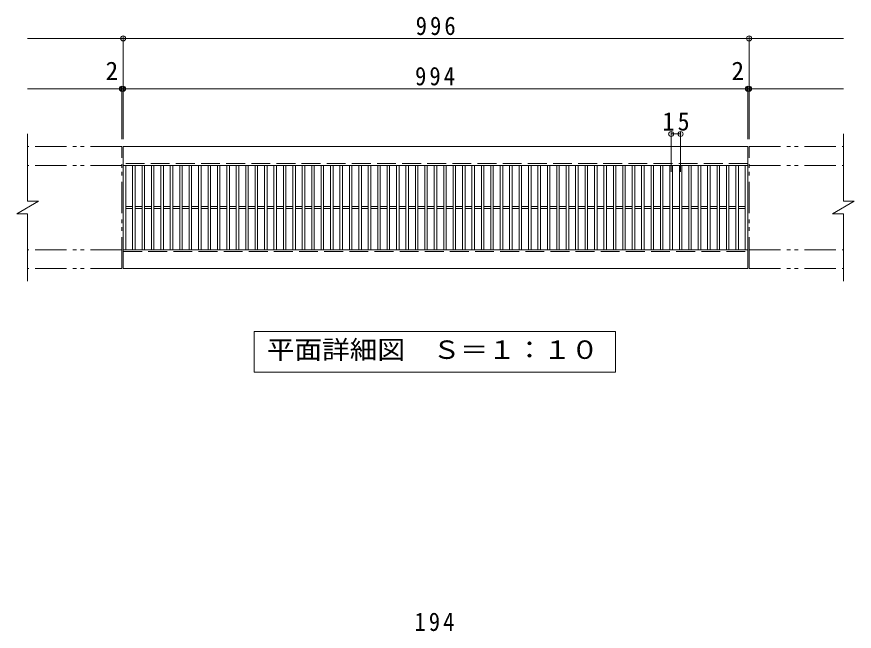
# Model space of a CAD drawing. Units: millimetres, scale not verified, with parts at other scales. Extents: x -1691 to 1835, y -1362 to 1184.
# Drawn here: x -1691 to -358, y 206 to 1184 of the extents above; entities that cross this region are included whole.
import ezdxf
from ezdxf.enums import TextEntityAlignment as Align

# ---------------------------------------------------------------- set-up
doc = ezdxf.new("R2010")
doc.units = ezdxf.units.MM
doc.header["$LTSCALE"] = 10
doc.header["$PDMODE"] = 32
doc.header["$PDSIZE"] = 8
doc.linetypes.add('DASHED3', pattern=[4, 3, -1])
doc.linetypes.add('DOUBLE_CHAIN1', pattern=[8.8, 5, -1, 0.6, -0.6, 0.6, -1])
for name, color, linetype, lineweight in [('A-0', 7, 'Continuous', 9), ('C-1', 2, 'Continuous', 9), ('C-2', 3, 'Continuous', 9), ('C-4', 7, 'Continuous', 9), ('C-5', 7, 'Continuous', 9)]:
    doc.layers.add(name, color=color, linetype=linetype, lineweight=lineweight)
doc.styles.add('ＭＳ ゴシック', font='')
doc.styles.get('ＭＳ ゴシック').set_extended_font_data('MS Gothic')

msp = doc.modelspace()

# ---------------------------------------------------------------- linework, layer by layer
at = {"layer": 'C-1', "linetype": 'DOUBLE_CHAIN1'}
for p, q in [((-1523.34, 977.12), (-1673.34, 977.12)), ((-1523.34, 783.12), (-1523.34, 977.12)), ((-525.34, 977.12), (-375.34, 977.12)), ((-525.34, 783.12), (-525.34, 977.12)), ((-1523.34, 947.12), (-1673.34, 947.12)), ((-525.34, 947.12), (-375.34, 947.12)), ((-1523.34, 813.13), (-1673.34, 813.13)), ((-525.34, 813.13), (-375.34, 813.13)), ((-1523.34, 783.12), (-1673.34, 783.12)), ((-525.34, 783.12), (-375.34, 783.12))]:
    msp.add_line(p, q, dxfattribs=at)
at = {"layer": 'C-1'}
for p, q in [((-527.34, 977.12), (-1521.34, 977.12)), ((-1521.34, 947.12), (-1521.34, 977.12)), ((-527.34, 977.12), (-527.34, 947.12)), ((-527.34, 947.12), (-1521.34, 947.12)), ((-1690.66, 870.12), (-1656.02, 890.12)), ((-392.66, 870.12), (-358.02, 890.12)), ((-1521.34, 813.13), (-527.34, 813.13)), ((-1521.34, 783.12), (-1521.34, 813.13)), ((-527.34, 813.13), (-527.34, 783.12)), ((-1521.34, 783.12), (-527.34, 783.12))]:
    msp.add_line(p, q, dxfattribs=at)
at = {"layer": 'C-1', "linetype": 'DASHED3'}
for p, q in [((-527.34, 950.13), (-1521.34, 950.13)), ((-1521.34, 810.12), (-527.34, 810.12))]:
    msp.add_line(p, q, dxfattribs=at)
at = {"layer": 'C-1'}
for points in [[(-1673.34, 997.12), (-1673.34, 890.12), (-1656.02, 890.12)], [(-375.34, 997.12), (-375.34, 890.12), (-358.02, 890.12)], [(-1690.66, 870.12), (-1673.34, 870.12), (-1673.34, 763.12)], [(-392.66, 870.12), (-375.34, 870.12), (-375.34, 763.12)]]:
    msp.add_lwpolyline(points, dxfattribs=at)
at = {"layer": 'C-2'}
for p, q in [((-1521.34, 947.12), (-1521.34, 813.13)), ((-1517.34, 947.12), (-1517.34, 813.13)), ((-1506.34, 947.12), (-1506.34, 813.13)), ((-1502.34, 947.12), (-1502.34, 813.13)), ((-1491.34, 947.12), (-1491.34, 813.13)), ((-1487.34, 947.12), (-1487.34, 813.13)), ((-1476.34, 947.12), (-1476.34, 813.13)), ((-1472.34, 947.12), (-1472.34, 813.13)), ((-1461.34, 947.12), (-1461.34, 813.13)), ((-1457.34, 947.12), (-1457.34, 813.13)), ((-1446.34, 947.12), (-1446.34, 813.13)), ((-1442.34, 947.12), (-1442.34, 813.13)), ((-1431.34, 947.12), (-1431.34, 813.13)), ((-1427.34, 947.12), (-1427.34, 813.13)), ((-1416.34, 947.12), (-1416.34, 813.13)), ((-1412.34, 947.12), (-1412.34, 813.13)), ((-1401.34, 947.12), (-1401.34, 813.13)), ((-1397.34, 947.12), (-1397.34, 813.13)), ((-1386.34, 947.12), (-1386.34, 813.13)), ((-1382.34, 947.12), (-1382.34, 813.13)), ((-1371.34, 947.12), (-1371.34, 813.13)), ((-1367.34, 947.12), (-1367.34, 813.13)), ((-1356.34, 947.12), (-1356.34, 813.13)), ((-1352.34, 947.12), (-1352.34, 813.13)), ((-1341.34, 947.12), (-1341.34, 813.13)), ((-1337.34, 947.12), (-1337.34, 813.13)), ((-1326.34, 947.12), (-1326.34, 813.13)), ((-1322.34, 947.12), (-1322.34, 813.13)), ((-1311.34, 947.12), (-1311.34, 813.13)), ((-1307.34, 947.12), (-1307.34, 813.13)), ((-1296.34, 947.12), (-1296.34, 813.13)), ((-1292.34, 947.12), (-1292.34, 813.13)), ((-1281.34, 947.12), (-1281.34, 813.13)), ((-1277.34, 947.12), (-1277.34, 813.13)), ((-1266.34, 947.12), (-1266.34, 813.13)), ((-1262.34, 947.12), (-1262.34, 813.13)), ((-1251.34, 947.12), (-1251.34, 813.13)), ((-1247.34, 947.12), (-1247.34, 813.13)), ((-1236.34, 947.12), (-1236.34, 813.13)), ((-1232.34, 947.12), (-1232.34, 813.13)), ((-1221.34, 947.12), (-1221.34, 813.13)), ((-1217.34, 947.12), (-1217.34, 813.13)), ((-1206.34, 947.12), (-1206.34, 813.13)), ((-1202.34, 947.12), (-1202.34, 813.13)), ((-1191.34, 947.12), (-1191.34, 813.13)), ((-1187.34, 947.12), (-1187.34, 813.13)), ((-1176.34, 947.12), (-1176.34, 813.13)), ((-1172.34, 947.12), (-1172.34, 813.13)), ((-1161.34, 947.12), (-1161.34, 813.13)), ((-1157.34, 947.12), (-1157.34, 813.13)), ((-1146.34, 947.12), (-1146.34, 813.13)), ((-1142.34, 947.12), (-1142.34, 813.13)), ((-1131.34, 947.12), (-1131.34, 813.13)), ((-1127.34, 947.12), (-1127.34, 813.13)), ((-1116.34, 947.12), (-1116.34, 813.13)), ((-1112.34, 947.12), (-1112.34, 813.13)), ((-1101.34, 947.12), (-1101.34, 813.13)), ((-1097.34, 947.12), (-1097.34, 813.13)), ((-1086.34, 947.12), (-1086.34, 813.13)), ((-1082.34, 947.12), (-1082.34, 813.13)), ((-1071.34, 947.12), (-1071.34, 813.13)), ((-1067.34, 947.12), (-1067.34, 813.13)), ((-1056.34, 947.12), (-1056.34, 813.13)), ((-1052.34, 947.12), (-1052.34, 813.13)), ((-1041.34, 947.12), (-1041.34, 813.13)), ((-1037.34, 947.12), (-1037.34, 813.13)), ((-1026.34, 947.12), (-1026.34, 813.13)), ((-1022.34, 947.12), (-1022.34, 813.13)), ((-1011.34, 947.12), (-1011.34, 813.13)), ((-1007.34, 947.12), (-1007.34, 813.13)), ((-996.34, 947.12), (-996.34, 813.13)), ((-992.34, 947.12), (-992.34, 813.13)), ((-981.34, 947.12), (-981.34, 813.13)), ((-977.34, 947.12), (-977.34, 813.13)), ((-966.34, 947.12), (-966.34, 813.13)), ((-962.34, 947.12), (-962.34, 813.13)), ((-951.34, 947.12), (-951.34, 813.13)), ((-947.34, 947.12), (-947.34, 813.13)), ((-936.34, 947.12), (-936.34, 813.13)), ((-932.34, 947.12), (-932.34, 813.13)), ((-921.34, 947.12), (-921.34, 813.13)), ((-917.34, 947.12), (-917.34, 813.13)), ((-906.34, 947.12), (-906.34, 813.13)), ((-902.34, 947.12), (-902.34, 813.13)), ((-891.34, 947.12), (-891.34, 813.13)), ((-887.34, 947.12), (-887.34, 813.13)), ((-876.34, 947.12), (-876.34, 813.13)), ((-872.34, 947.12), (-872.34, 813.13)), ((-861.34, 947.12), (-861.34, 813.13)), ((-857.34, 947.12), (-857.34, 813.13)), ((-846.34, 947.12), (-846.34, 813.13)), ((-842.34, 947.12), (-842.34, 813.13)), ((-831.34, 947.12), (-831.34, 813.13)), ((-827.34, 947.12), (-827.34, 813.13)), ((-816.34, 947.12), (-816.34, 813.13)), ((-812.34, 947.12), (-812.34, 813.13)), ((-801.34, 947.12), (-801.34, 813.13)), ((-797.34, 947.12), (-797.34, 813.13)), ((-786.34, 947.12), (-786.34, 813.13)), ((-782.34, 947.12), (-782.34, 813.13)), ((-771.34, 947.12), (-771.34, 813.13)), ((-767.34, 947.12), (-767.34, 813.13)), ((-756.34, 947.12), (-756.34, 813.13)), ((-752.34, 947.12), (-752.34, 813.13)), ((-741.34, 947.12), (-741.34, 813.13)), ((-737.34, 947.12), (-737.34, 813.13)), ((-726.34, 947.12), (-726.34, 813.13)), ((-722.34, 947.12), (-722.34, 813.13)), ((-711.34, 947.12), (-711.34, 813.13)), ((-707.34, 947.12), (-707.34, 813.13)), ((-696.34, 947.12), (-696.34, 813.13)), ((-692.34, 947.12), (-692.34, 813.13)), ((-681.34, 947.12), (-681.34, 813.13)), ((-677.34, 947.12), (-677.34, 813.13)), ((-666.34, 947.12), (-666.34, 813.13)), ((-662.34, 947.12), (-662.34, 813.13)), ((-651.34, 947.12), (-651.34, 813.13)), ((-647.34, 947.12), (-647.34, 813.13)), ((-636.34, 947.12), (-636.34, 813.13)), ((-632.34, 947.12), (-632.34, 813.13)), ((-621.34, 947.12), (-621.34, 813.13)), ((-617.34, 947.12), (-617.34, 813.13)), ((-606.34, 947.12), (-606.34, 813.13)), ((-602.34, 947.12), (-602.34, 813.13)), ((-591.34, 947.12), (-591.34, 813.13)), ((-587.34, 947.12), (-587.34, 813.13)), ((-576.34, 947.12), (-576.34, 813.13)), ((-572.34, 947.12), (-572.34, 813.13)), ((-561.34, 947.12), (-561.34, 813.13)), ((-557.34, 947.12), (-557.34, 813.13)), ((-546.34, 947.12), (-546.34, 813.13)), ((-542.34, 947.12), (-542.34, 813.13)), ((-531.34, 947.12), (-531.34, 813.13)), ((-527.34, 947.12), (-527.34, 813.13)), ((-1517.34, 881.62), (-1506.34, 881.62)), ((-1502.34, 881.62), (-1491.34, 881.62)), ((-1487.34, 881.62), (-1476.34, 881.62)), ((-1472.34, 881.62), (-1461.34, 881.62)), ((-1457.34, 881.62), (-1446.34, 881.62)), ((-1442.34, 881.62), (-1431.34, 881.62)), ((-1427.34, 881.62), (-1416.34, 881.62)), ((-1412.34, 881.62), (-1401.34, 881.62)), ((-1397.34, 881.62), (-1386.34, 881.62)), ((-1382.34, 881.62), (-1371.34, 881.62)), ((-1367.34, 881.62), (-1356.34, 881.62)), ((-1352.34, 881.62), (-1341.34, 881.62)), ((-1337.34, 881.62), (-1326.34, 881.62)), ((-1322.34, 881.62), (-1311.34, 881.62)), ((-1307.34, 881.62), (-1296.34, 881.62)), ((-1292.34, 881.62), (-1281.34, 881.62)), ((-1277.34, 881.62), (-1266.34, 881.62)), ((-1262.34, 881.62), (-1251.34, 881.62)), ((-1247.34, 881.62), (-1236.34, 881.62)), ((-1232.34, 881.62), (-1221.34, 881.62)), ((-1217.34, 881.62), (-1206.34, 881.62)), ((-1202.34, 881.62), (-1191.34, 881.62)), ((-1187.34, 881.62), (-1176.34, 881.62)), ((-1172.34, 881.62), (-1161.34, 881.62)), ((-1157.34, 881.62), (-1146.34, 881.62)), ((-1142.34, 881.62), (-1131.34, 881.62)), ((-1127.34, 881.62), (-1116.34, 881.62)), ((-1112.34, 881.62), (-1101.34, 881.62)), ((-1097.34, 881.62), (-1086.34, 881.62)), ((-1082.34, 881.62), (-1071.34, 881.62)), ((-1067.34, 881.62), (-1056.34, 881.62)), ((-1052.34, 881.62), (-1041.34, 881.62)), ((-1037.34, 881.62), (-1026.34, 881.62)), ((-1022.34, 881.62), (-1011.34, 881.62)), ((-1007.34, 881.62), (-996.34, 881.62)), ((-992.34, 881.62), (-981.34, 881.62)), ((-977.34, 881.62), (-966.34, 881.62)), ((-962.34, 881.62), (-951.34, 881.62)), ((-947.34, 881.62), (-936.34, 881.62)), ((-932.34, 881.62), (-921.34, 881.62)), ((-917.34, 881.62), (-906.34, 881.62)), ((-902.34, 881.62), (-891.34, 881.62)), ((-887.34, 881.62), (-876.34, 881.62)), ((-872.34, 881.62), (-861.34, 881.62)), ((-857.34, 881.62), (-846.34, 881.62)), ((-842.34, 881.62), (-831.34, 881.62)), ((-827.34, 881.62), (-816.34, 881.62)), ((-812.34, 881.62), (-801.34, 881.62)), ((-797.34, 881.62), (-786.34, 881.62)), ((-782.34, 881.62), (-771.34, 881.62)), ((-767.34, 881.62), (-756.34, 881.62)), ((-752.34, 881.62), (-741.34, 881.62)), ((-737.34, 881.62), (-726.34, 881.62)), ((-722.34, 881.62), (-711.34, 881.62)), ((-707.34, 881.62), (-696.34, 881.62)), ((-692.34, 881.62), (-681.34, 881.62)), ((-677.34, 881.62), (-666.34, 881.62)), ((-662.34, 881.62), (-651.34, 881.62)), ((-647.34, 881.62), (-636.34, 881.62)), ((-632.34, 881.62), (-621.34, 881.62)), ((-617.34, 881.62), (-606.34, 881.62)), ((-602.34, 881.62), (-591.34, 881.62)), ((-587.34, 881.62), (-576.34, 881.62)), ((-572.34, 881.62), (-561.34, 881.62)), ((-557.34, 881.62), (-546.34, 881.62)), ((-542.34, 881.62), (-531.34, 881.62)), ((-1517.34, 878.63), (-1506.34, 878.63)), ((-1502.34, 878.63), (-1491.34, 878.63)), ((-1487.34, 878.63), (-1476.34, 878.63)), ((-1472.34, 878.63), (-1461.34, 878.63)), ((-1457.34, 878.63), (-1446.34, 878.63)), ((-1442.34, 878.63), (-1431.34, 878.63)), ((-1427.34, 878.63), (-1416.34, 878.63)), ((-1412.34, 878.63), (-1401.34, 878.63)), ((-1397.34, 878.63), (-1386.34, 878.63)), ((-1382.34, 878.63), (-1371.34, 878.63)), ((-1367.34, 878.63), (-1356.34, 878.63)), ((-1352.34, 878.63), (-1341.34, 878.63)), ((-1337.34, 878.63), (-1326.34, 878.63)), ((-1322.34, 878.63), (-1311.34, 878.63)), ((-1307.34, 878.63), (-1296.34, 878.63)), ((-1292.34, 878.63), (-1281.34, 878.63)), ((-1277.34, 878.63), (-1266.34, 878.63)), ((-1262.34, 878.63), (-1251.34, 878.63)), ((-1247.34, 878.63), (-1236.34, 878.63)), ((-1232.34, 878.63), (-1221.34, 878.63)), ((-1217.34, 878.63), (-1206.34, 878.63)), ((-1202.34, 878.63), (-1191.34, 878.63)), ((-1187.34, 878.63), (-1176.34, 878.63)), ((-1172.34, 878.63), (-1161.34, 878.63)), ((-1157.34, 878.63), (-1146.34, 878.63)), ((-1142.34, 878.63), (-1131.34, 878.63)), ((-1127.34, 878.63), (-1116.34, 878.63)), ((-1112.34, 878.63), (-1101.34, 878.63)), ((-1097.34, 878.63), (-1086.34, 878.63)), ((-1082.34, 878.63), (-1071.34, 878.63)), ((-1067.34, 878.63), (-1056.34, 878.63)), ((-1052.34, 878.63), (-1041.34, 878.63)), ((-1037.34, 878.63), (-1026.34, 878.63)), ((-1022.34, 878.63), (-1011.34, 878.63)), ((-1007.34, 878.63), (-996.34, 878.63)), ((-992.34, 878.63), (-981.34, 878.63)), ((-977.34, 878.63), (-966.34, 878.63)), ((-962.34, 878.63), (-951.34, 878.63)), ((-947.34, 878.63), (-936.34, 878.63)), ((-932.34, 878.63), (-921.34, 878.63)), ((-917.34, 878.63), (-906.34, 878.63)), ((-902.34, 878.63), (-891.34, 878.63)), ((-887.34, 878.63), (-876.34, 878.63)), ((-872.34, 878.63), (-861.34, 878.63)), ((-857.34, 878.63), (-846.34, 878.63)), ((-842.34, 878.63), (-831.34, 878.63)), ((-827.34, 878.63), (-816.34, 878.63)), ((-812.34, 878.63), (-801.34, 878.63)), ((-797.34, 878.63), (-786.34, 878.63)), ((-782.34, 878.63), (-771.34, 878.63)), ((-767.34, 878.63), (-756.34, 878.63)), ((-752.34, 878.63), (-741.34, 878.63)), ((-737.34, 878.63), (-726.34, 878.63)), ((-722.34, 878.63), (-711.34, 878.63)), ((-707.34, 878.63), (-696.34, 878.63)), ((-692.34, 878.63), (-681.34, 878.63)), ((-677.34, 878.63), (-666.34, 878.63)), ((-662.34, 878.63), (-651.34, 878.63)), ((-647.34, 878.63), (-636.34, 878.63)), ((-632.34, 878.63), (-621.34, 878.63)), ((-617.34, 878.63), (-606.34, 878.63)), ((-602.34, 878.63), (-591.34, 878.63)), ((-587.34, 878.63), (-576.34, 878.63)), ((-572.34, 878.63), (-561.34, 878.63)), ((-557.34, 878.63), (-546.34, 878.63)), ((-542.34, 878.63), (-531.34, 878.63))]:
    msp.add_line(p, q, dxfattribs=at)
at = {"layer": 'C-4'}
for p, q in [((-1673.34, 1149.12), (-375.34, 1149.12)), ((-1521.34, 989.12), (-1521.34, 1152.12)), ((-525.34, 989.12), (-525.34, 1152.12)), ((-1673.34, 1069.12), (-375.34, 1069.12)), ((-1523.34, 989.12), (-1523.34, 1072.12)), ((-527.34, 989.12), (-527.34, 1072.12)), ((-649.34, 937.12), (-649.34, 1000.12)), ((-634.34, 937.12), (-634.34, 1000.12)), ((-649.34, 997.12), (-634.34, 997.12))]:
    msp.add_line(p, q, dxfattribs=at)
for p in [(-1521.34, 1149.12), (-525.34, 1149.12), (-1523.34, 1069.12), (-1521.34, 1069.12), (-527.34, 1069.12), (-525.34, 1069.12), (-649.34, 997.12), (-634.34, 997.12)]:
    msp.add_point(p, dxfattribs=at)
at = {"layer": 'C-5'}
msp.add_lwpolyline([(-1312.84, 618.12), (-1312.84, 683.12), (-737.84, 683.12), (-737.84, 618.12)], close=True, dxfattribs=at)

# ---------------------------------------------------------------- texts
at = {"layer": 'A-0', "color": 2, "insert": (-1057.84, 206.27), "char_height": 29.33, "attachment_point": 7, "style": 'ＭＳ ゴシック'}
msp.add_mtext('\\T1.27;\\W0.9;194', dxfattribs=at)
at = {"layer": 'C-4', "color": 2, "style": 'ＭＳ ゴシック'}
for p in [(-1549.3, 1074.12), (-553.3, 1074.12)]:
    msp.add_text('2', height=29.33, dxfattribs=at).set_placement(p, align=Align.BOTTOM_LEFT)
at = {"layer": 'C-4', "color": 2, "char_height": 29.33, "attachment_point": 7, "style": 'ＭＳ ゴシック'}
for s, insert in [('\\T1.27;\\W0.9;996', (-1055.84, 1154.12)), ('\\T1.27;\\W0.9;994', (-1056.84, 1074.12)), ('\\T1.27;\\W0.95;15', (-663.09, 1002.12))]:
    msp.add_mtext(s, dxfattribs=dict(at, insert=insert))
at = {"layer": 'C-5', "color": 2, "style": 'ＭＳ ゴシック', "width": 1.1}
msp.add_text('平面詳細図\u3000Ｓ＝１：１０', height=29.33, dxfattribs=at).set_placement((-1292.84, 630.62), align=Align.BOTTOM_LEFT)

doc.saveas('drawing.dxf')
